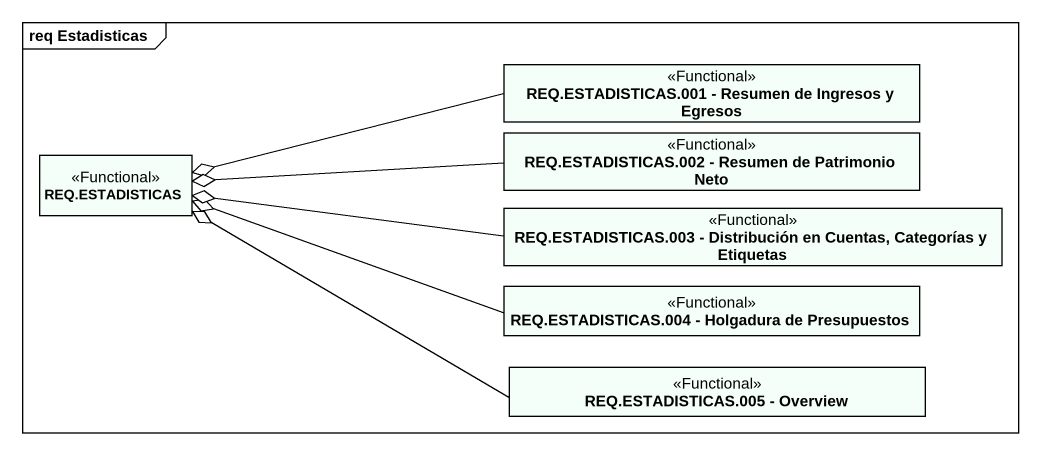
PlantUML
@startuml
mainframe req Estadisticas
hide circle
hide empty members
class "REQ.ESTADISTICAS.001 - Resumen de Ingresos y Egresos" as REQ_ESTADISTICAS_001 <<Functional>> #F5FFFA
class "REQ.ESTADISTICAS.002 - Resumen de Patrimonio Neto" as REQ_ESTADISTICAS_002 <<Functional>> #F5FFFA
class "REQ.ESTADISTICAS" as REQ_ESTADISTICAS <<Functional>> #F5FFFA
class "REQ.ESTADISTICAS.003 - Distribución en Cuentas, Categorías y Etiquetas" as REQ_ESTADISTICAS_003 <<Functional>> #F5FFFA
class "REQ.ESTADISTICAS.004 - Holgadura de Presupuestos" as REQ_ESTADISTICAS_004 <<Functional>> #F5FFFA
class "REQ.ESTADISTICAS.005 - Overview" as REQ_ESTADISTICAS_005 <<Functional>> #F5FFFA
REQ_ESTADISTICAS_001 -left-o REQ_ESTADISTICAS
REQ_ESTADISTICAS_002 -left-o REQ_ESTADISTICAS
REQ_ESTADISTICAS_003 -left-o REQ_ESTADISTICAS
REQ_ESTADISTICAS_004 -left-o REQ_ESTADISTICAS
REQ_ESTADISTICAS_005 -left-o REQ_ESTADISTICAS
@enduml
